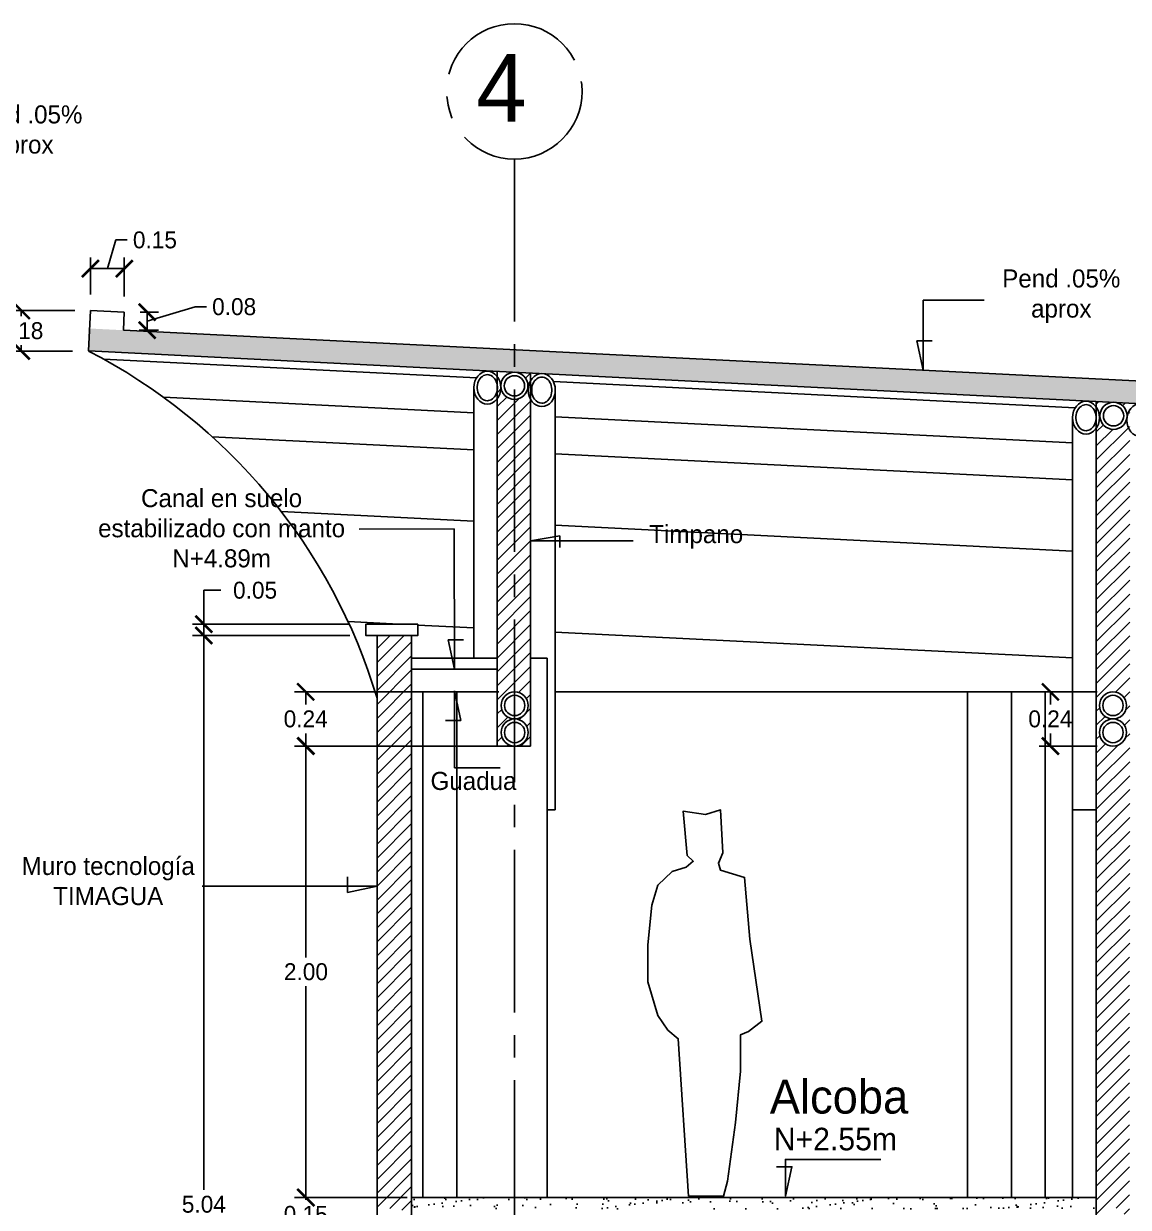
# Model space of a CAD drawing. Extents: x 132.5 to 215, y 54.5 to 129.7.
# Drawn here: x 186.18 to 191.08, y 112.82 to 118.06 of the extents above; entities that cross this region are included whole.
import ezdxf

# ---------------------------------------------------------------- set-up
doc = ezdxf.new("R2010")
doc.units = 0
doc.header["$LTSCALE"] = 0.06
doc.header["$MEASUREMENT"] = 0
doc.header["$PDMODE"] = 34
doc.header["$PDSIZE"] = -5
doc.linetypes.add('ACAD_ISO04W100', pattern=[30.5, 24, -3, 0.5, -3])
doc.layers.get('0').update_dxf_attribs({"linetype": 'CONTINUOUS'})
doc.layers.get('DEFPOINTS').update_dxf_attribs({"linetype": 'CONTINUOUS'})
for name, color, linetype in [('COTAS', 7, 'CONTINUOUS'), ('EJES', 1, 'ACAD_ISO04W100'), ('L005', 46, 'CONTINUOUS'), ('L01', 21, 'CONTINUOUS'), ('L02', 2, 'CONTINUOUS'), ('L025', 4, 'CONTINUOUS'), ('L03', 6, 'CONTINUOUS'), ('L05', 3, 'CONTINUOUS')]:
    doc.layers.add(name, color=color, linetype=linetype)
doc.styles.add('STYLE3', font='stylu.ttf')
doc.styles.add('STYLE4', font='stylu.ttf')
doc.dimstyles.new('ISO-25', dxfattribs={"dimtxt": 0.075, "dimasz": 0.075, "dimexe": 0.05, "dimexo": 0.07, "dimgap": 0.025, "dimtad": 0, "dimtih": 1, "dimtoh": 1, "dimdsep": 46, "dimtxsty": 'STYLE3', "dimblk1": 'ARCHTICK', "dimblk2": 'ARCHTICK', "dimsah": 1, "dimcen": 1, "dimadec": 0, "dimazin": 0, "dimtfac": 1, "dimtmove": 1, "dimatfit": 3, "dimldrblk": 'ARCHTICK', "dimfxl": 1, "dimtolj": 1, "dimtzin": 0, "dimarcsym": 0})
pattern_1 = [(37.50000000000001, (0, 0), (-0.002834701114932367, 0.08670706960559213), [0, -0.0684, 0, -0.0765, 0, -0.073125]), (7.499999999999999, (0, 0), (0.07963995173704772, 0.1269965729353383), [0, -0.0369, 0, -0.06165, 0, -0.023625]), (327.5, (-0.05535, 0), (0.1401363837788173, 0.0002546574091634024), [0, -0.0225, 0, -0.081, 0, -0.10575]), (317.5, (-0.05535, 0), (0.1352756972057532, 0.03949540042204121), [0, -0.01125, 0, -0.05309999999999999, 0, -0.06075])]
pattern_2 = [(45, (0, 0), (-0.03093592167691145, 0.03093592167691146), [])]

# ---------------------------------------------------------------- blocks, each defined once
blk = doc.blocks.new('_ARCHTICK')
at = {"color": 0, "linetype": 'ByBlock', "const_width": 0.15}
blk.add_lwpolyline([(-0.5, -0.5), (0.5, 0.5)], dxfattribs=at)
blk = doc.blocks.new('*D177')
at = {"color": 0, "linetype": 'ByBlock'}
for p, q in [((140.5671334686247, 120.0467796433206), (139.661121825738, 120.0467796433206)), ((139.711121825738, 120.0467796433206), (139.711121825738, 119.9912287648433)), ((139.711121825738, 119.8067796433206), (139.711121825738, 119.8623305217979)), ((140.5671334686247, 119.8067796433206), (139.661121825738, 119.8067796433206))]:
    blk.add_line(p, q, dxfattribs=at)
at = {"layer": 'DEFPOINTS', "color": 0, "linetype": 'ByBlock'}
for p in [(139.711121825738, 120.0467796433206), (140.6371334686247, 120.0467796433206), (140.6371334686247, 119.8067796433206)]:
    blk.add_point(p, dxfattribs=at)
at = {"color": 0, "linetype": 'ByBlock', "xscale": 0.075, "yscale": 0.075, "zscale": 0.075}
for p, rotation in [((139.711121825738, 120.0467796433206), 90), ((139.711121825738, 119.8067796433206), 270)]:
    blk.add_blockref('_ARCHTICK', p, dxfattribs=dict(at, rotation=rotation))
at = {"color": 0, "linetype": 'ByBlock', "insert": (139.711121825738, 119.9267796433206), "char_height": 0.075, "attachment_point": 5, "style": 'STYLE3'}
blk.add_mtext('\\A1;0.24', dxfattribs=at)
blk = doc.blocks.new('*D182')
at = {"color": 0, "linetype": 'ByBlock'}
for p, q in [((139.0085647209239, 121.6889236129393), (139.221577166019, 121.7528273464679)), ((139.221577166019, 121.7528273464679), (139.271577166019, 121.7528273464679)), ((138.9773272425022, 121.7288656769245), (139.0585647209239, 121.7288656769245)), ((139.0085647209239, 121.6489815489542), (139.0085647209239, 121.7288656769245)), ((138.973302993816, 121.6489815489542), (139.0585647209239, 121.6489815489542))]:
    blk.add_line(p, q, dxfattribs=at)
at = {"layer": 'DEFPOINTS', "color": 0, "linetype": 'ByBlock'}
for p in [(138.9073272425022, 121.7288656769245), (139.0085647209239, 121.7288656769245), (138.9033029938161, 121.6489815489542)]:
    blk.add_point(p, dxfattribs=at)
at = {"color": 0, "linetype": 'ByBlock', "xscale": 0.075, "yscale": 0.075, "zscale": 0.075}
for p, rotation in [((139.0085647209239, 121.7288656769245), 90), ((139.0085647209239, 121.6489815489542), 270)]:
    blk.add_blockref('_ARCHTICK', p, dxfattribs=dict(at, rotation=rotation))
at = {"color": 0, "linetype": 'ByBlock', "insert": (139.296577166019, 121.7528273464679), "char_height": 0.075, "attachment_point": 4, "style": 'STYLE3'}
blk.add_mtext('\\A1;0.08', dxfattribs=at)
blk = doc.blocks.new('*D171')
at = {"color": 0, "linetype": 'ByBlock'}
for p, q in [((139.9072216536765, 120.2967796433207), (139.2099109486995, 120.2967796433207)), ((139.2599109486995, 120.2967796433207), (139.2599109486995, 117.8412287648434)), ((139.2599109486995, 115.2567796433206), (139.2599109486995, 117.712330521798)), ((139.6423683326341, 115.2567796433206), (139.2099109486995, 115.2567796433206))]:
    blk.add_line(p, q, dxfattribs=at)
at = {"layer": 'DEFPOINTS', "color": 0, "linetype": 'ByBlock'}
for p in [(139.2599109486995, 120.2967796433207), (139.9772216536765, 120.2967796433207), (139.7123683326341, 115.2567796433206)]:
    blk.add_point(p, dxfattribs=at)
at = {"color": 0, "linetype": 'ByBlock', "xscale": 0.075, "yscale": 0.075, "zscale": 0.075}
for p, rotation in [((139.2599109486995, 120.2967796433207), 90), ((139.2599109486995, 115.2567796433206), 270)]:
    blk.add_blockref('_ARCHTICK', p, dxfattribs=dict(at, rotation=rotation))
at = {"color": 0, "linetype": 'ByBlock', "insert": (139.2599109486995, 117.7767796433207), "char_height": 0.075, "attachment_point": 5, "style": 'STYLE3'}
blk.add_mtext('\\A1;5.04', dxfattribs=at)
blk = doc.blocks.new('*D181')
at = {"color": 0, "linetype": 'ByBlock'}
for p, q in [((138.6874938383018, 121.7364136954774), (138.4011121150767, 121.7364136954774)), ((138.4511121150767, 121.7364136954774), (138.4511121150767, 121.7105924649759)), ((138.6784376290184, 121.5566416590718), (138.4011121150767, 121.5566416590718)), ((138.4511121150767, 121.5566416590718), (138.4511121150767, 121.5824628895733))]:
    blk.add_line(p, q, dxfattribs=at)
at = {"layer": 'DEFPOINTS', "color": 0, "linetype": 'ByBlock'}
for p in [(138.4511121150767, 121.7364136954774), (138.7574938383018, 121.7364136954774), (138.7484376290184, 121.5566416590718)]:
    blk.add_point(p, dxfattribs=at)
at = {"color": 0, "linetype": 'ByBlock', "xscale": 0.075, "yscale": 0.075, "zscale": 0.075}
for p, rotation in [((138.4511121150767, 121.7364136954774), 90), ((138.4511121150767, 121.5566416590718), 270)]:
    blk.add_blockref('_ARCHTICK', p, dxfattribs=dict(at, rotation=rotation))
at = {"color": 0, "linetype": 'ByBlock', "insert": (138.4511121150767, 121.6465276772746), "char_height": 0.075, "attachment_point": 5, "style": 'STYLE3'}
blk.add_mtext('\\A1;0.18', dxfattribs=at)
blk = doc.blocks.new('*D176')
at = {"color": 0, "linetype": 'ByBlock'}
for p, q in [((140.4896722753476, 119.806840269061), (139.6622605036727, 119.806840269061)), ((139.7122605036727, 119.806840269061), (139.7122605036727, 118.8706551245656)), ((139.7122605036727, 117.8067796433206), (139.7122605036727, 118.742964787816)), ((139.78112387741, 117.8067796433206), (139.7622605036727, 117.8067796433206))]:
    blk.add_line(p, q, dxfattribs=at)
at = {"layer": 'DEFPOINTS', "color": 0, "linetype": 'ByBlock'}
for p in [(139.7122605036727, 119.806840269061), (140.5596722753476, 119.806840269061), (139.71112387741, 117.8067796433206)]:
    blk.add_point(p, dxfattribs=at)
at = {"color": 0, "linetype": 'ByBlock', "xscale": 0.075, "yscale": 0.075, "zscale": 0.075}
for p, rotation in [((139.7122605036727, 119.806840269061), 90), ((139.7122605036727, 117.8067796433206), 270)]:
    blk.add_blockref('_ARCHTICK', p, dxfattribs=dict(at, rotation=rotation))
at = {"color": 0, "linetype": 'ByBlock', "insert": (139.7122605036727, 118.8068099561908), "char_height": 0.075, "attachment_point": 5, "style": 'STYLE3'}
blk.add_mtext('\\A1;2.00', dxfattribs=at)
blk = doc.blocks.new('*D174')
at = {"color": 0, "linetype": 'ByBlock'}
for p, q in [((139.71112387741, 117.8067796433206), (139.71112387741, 117.8817796433206)), ((140.1605903048243, 117.8067796433206), (139.66112387741, 117.8067796433206)), ((139.71112387741, 117.8067796433206), (139.71112387741, 117.7961738600117)), ((139.71112387741, 117.6567796433206), (139.71112387741, 117.6673854266296)), ((139.71112387741, 117.6567796433206), (139.71112387741, 117.5817796433206))]:
    blk.add_line(p, q, dxfattribs=at)
at = {"layer": 'DEFPOINTS', "color": 0, "linetype": 'ByBlock'}
for p in [(139.71112387741, 117.8067796433206), (140.2305903048243, 117.8067796433206), (140.2305903048244, 117.6567796433206)]:
    blk.add_point(p, dxfattribs=at)
at = {"color": 0, "linetype": 'ByBlock', "xscale": 0.075, "yscale": 0.075, "zscale": 0.075}
for p, rotation in [((139.71112387741, 117.8067796433206), 270), ((139.71112387741, 117.6567796433206), 90)]:
    blk.add_blockref('_ARCHTICK', p, dxfattribs=dict(at, rotation=rotation))
at = {"color": 0, "linetype": 'ByBlock', "insert": (139.71112387741, 117.7317796433206), "char_height": 0.075, "attachment_point": 5, "style": 'STYLE3'}
blk.add_mtext('\\A1;0.15', dxfattribs=at)
blk = doc.blocks.new('*D172')
at = {"color": 0, "linetype": 'ByBlock'}
for p, q in [((186.9797519658994, 115.4033307424275), (186.9797519658994, 115.5533307424275)), ((186.9797519658994, 115.5533307424275), (187.0547519658994, 115.5533307424275)), ((187.6270626708764, 115.4033307424275), (186.9297519658994, 115.4033307424275)), ((186.9797519658994, 115.3533307424276), (186.9797519658994, 115.4033307424275)), ((186.9797519658994, 115.3533307424276), (186.9797519658994, 115.2783307424276))]:
    blk.add_line(p, q, dxfattribs=at)
at = {"layer": 'DEFPOINTS', "color": 0, "linetype": 'ByBlock'}
for p in [(186.9797519658994, 115.4033307424275), (187.6970626708764, 115.4033307424275), (187.6970626708764, 115.3533307424276)]:
    blk.add_point(p, dxfattribs=at)
at = {"color": 0, "linetype": 'ByBlock', "xscale": 0.075, "yscale": 0.075, "zscale": 0.075}
for p, rotation in [((186.9797519658994, 115.4033307424275), 270), ((186.9797519658994, 115.3533307424276), 90)]:
    blk.add_blockref('_ARCHTICK', p, dxfattribs=dict(at, rotation=rotation))
at = {"color": 0, "linetype": 'ByBlock', "insert": (187.2067193890326, 115.5533307424275), "char_height": 0.075, "attachment_point": 5, "style": 'STYLE3'}
blk.add_mtext('\\A1;0.05', dxfattribs=at)
blk = doc.blocks.new('*D175')
at = {"color": 0, "linetype": 'ByBlock'}
for p, q in [((143.2182259638858, 120.0467796433206), (142.9607786413611, 120.0467796433206)), ((143.0107786413611, 120.0467796433206), (143.0107786413611, 119.9912287648433)), ((143.0107786413611, 119.8067796433206), (143.0107786413611, 119.8623305217979)), ((143.2182259638858, 119.8067796433206), (142.9607786413611, 119.8067796433206))]:
    blk.add_line(p, q, dxfattribs=at)
at = {"layer": 'DEFPOINTS', "color": 0, "linetype": 'ByBlock'}
for p in [(143.2882259638858, 120.0467796433206), (143.0107786413611, 119.8067796433206), (143.2882259638858, 119.8067796433206)]:
    blk.add_point(p, dxfattribs=at)
at = {"color": 0, "linetype": 'ByBlock', "xscale": 0.075, "yscale": 0.075, "zscale": 0.075}
for p, rotation in [((143.0107786413611, 120.0467796433206), 90), ((143.0107786413611, 119.8067796433206), 270)]:
    blk.add_blockref('_ARCHTICK', p, dxfattribs=dict(at, rotation=rotation))
at = {"color": 0, "linetype": 'ByBlock', "insert": (143.0107786413611, 119.9267796433206), "char_height": 0.075, "attachment_point": 5, "style": 'STYLE3'}
blk.add_mtext('\\A1;0.24', dxfattribs=at)
blk = doc.blocks.new('TUTOR81')
blk.add_lwpolyline([(0, 0), (-0.04625313412823395, 0.697012357441281), (-0.09141736536601108, 0.7348501711309154), (-0.1365815966037882, 0.8005684791181693), (-0.1803772147737401, 0.9499282699985088), (-0.1803772147737401, 1.113228308027601), (-0.1625852448920124, 1.288477129327021), (-0.1365815966037882, 1.378093003855156), (-0.07362539548428337, 1.43783692020736), (-0.01066919436523328, 1.45775155899139), (0.02080890619474651, 1.483640589410584), (-0.006563355161757656, 1.509529619829777), (-0.02435532504303062, 1.704693079913341), (0.07418481583902015, 1.690752832764588), (0.1412468561620006, 1.710667471548618), (0.1508271476367771, 1.521478403100218), (0.1316665646872242, 1.475674733896994), (0.1412468561620006, 1.443811311842524), (0.2479986754510026, 1.411947889788053), (0.2712650976040312, 1.139117338446795), (0.3246410072487595, 0.7746794486989756), (0.2657906453327303, 0.7288757794956382), (0.2302067055697297, 0.7149355323468853), (0.2302067055697297, 0.5536269581962188), (0.2083088964845263, 0.3266000760581846), (0.1727249567215257, 0.06571830798736755), (0.1549329868402527, 0)], close=True)
blk = doc.blocks.new('*D290')
at = {"color": 0, "linetype": 'ByBlock'}
for p, q in [((186.5522398706707, 116.9782903600102), (186.590308135678, 117.1051845767013)), ((186.590308135678, 117.1051845767013), (186.640308135678, 117.1051845767013)), ((186.4773348555017, 116.8629647945842), (186.4773348555017, 117.0282903600102)), ((186.6271448858397, 116.8554179535148), (186.6271448858397, 117.0282903600102)), ((186.4773348555017, 116.9782903600102), (186.6271448858397, 116.9782903600102))]:
    blk.add_line(p, q, dxfattribs=at)
at = {"layer": 'DEFPOINTS', "color": 0, "linetype": 'ByBlock'}
for p in [(186.6271448858397, 116.9782903600102), (186.4773348555017, 116.7929647945842), (186.6271448858397, 116.7854179535148)]:
    blk.add_point(p, dxfattribs=at)
at = {"color": 0, "linetype": 'ByBlock', "xscale": 0.075, "yscale": 0.075, "zscale": 0.075, "rotation": 180}
blk.add_blockref('_ARCHTICK', (186.4773348555017, 116.9782903600102), dxfattribs=at)
at = {"color": 0, "linetype": 'ByBlock', "xscale": 0.075, "yscale": 0.075, "zscale": 0.075}
blk.add_blockref('_ARCHTICK', (186.6271448858397, 116.9782903600102), dxfattribs=at)
at = {"color": 0, "linetype": 'ByBlock', "insert": (186.665308135678, 117.1051845767013), "char_height": 0.075, "attachment_point": 4, "style": 'STYLE3'}
blk.add_mtext('\\A1;0.15', dxfattribs=at)

msp = doc.modelspace()

# ---------------------------------------------------------------- hatches: boundary and pattern name
at = {"layer": 'L005'}
h = msp.add_hatch(dxfattribs=at)
h.set_pattern_fill('ANSI31,_O', color=256, scale=0.35)
h.set_pattern_definition([(45, (-98.27248789962456, 49.58394212171321), (-0.03093592167691145, 0.03093592167691146), [])])
edge = h.paths.add_edge_path()
edge.add_ellipse((188.4770677421318, 116.4402555696507), major_axis=(-1.725496991572515e-14, -0.0728526338275799), ratio=0.8235803820353852, start_angle=235.3922503100313, end_angle=304.58889756119794, ccw=False)
edge.add_line((188.4276841687827, 116.4816325927831), (188.4276887618551, 116.5155317987555))
edge.add_line((188.4276887618551, 116.5155317987555), (188.3618000611384, 116.5188316852912))
edge.add_arc((188.3558051694481, 116.4591319258811), 0.06, 0, 84.26573215296429, ccw=False)
edge.add_arc((188.3558051694481, 116.4591319258811), 0.06, -175.13280408870457, 0, ccw=False)
edge.add_ellipse((188.2358051694481, 116.4510028322638), major_axis=(-1.725496991572515e-14, -0.0728526338275799), ratio=0.8235803820353852, start_angle=46.75817445537291, end_angle=133.2418255446545, ccw=False)
edge.add_line((188.2795132925474, 116.4010930179386), (188.2795132925474, 114.8633913681679))
edge.add_line((188.2795132925474, 114.8633913681679), (188.354277929991, 114.8633913681679))
edge.add_arc((188.3569744858245, 114.9233307424275), 0.06, 179.9999999999864, 267.42411121589714, ccw=False)
edge.add_arc((188.3569744858245, 114.9233307424275), 0.06, 90, 180, ccw=False)
edge.add_arc((188.3569744858245, 115.0433307424275), 0.06, 180, 270, ccw=False)
edge.add_arc((188.3569744858245, 115.0433307424275), 0.06000000000000227, 0, 180, ccw=False)
edge.add_arc((188.3569744858245, 115.0433307424275), 0.06, -90, 0, ccw=False)
edge.add_arc((188.3569744858245, 114.9233307424275), 0.06, 0, 90, ccw=False)
edge.add_arc((188.3569744858245, 114.9233307424275), 0.06, -87.42411121595131, 1.3585577107733116e-11, ccw=False)
edge.add_line((188.359671041658, 114.8633913681679), (188.427464909985, 114.8633913681679))
edge.add_line((188.427464909985, 114.8633913681679), (188.4276729589419, 116.3988982781764))
h = msp.add_hatch(dxfattribs=at)
h.set_pattern_fill('ANSI31,_O', color=256, scale=0.35)
h.set_pattern_definition(pattern_2)
edge = h.paths.add_edge_path()
edge.add_line((190.9340963527772, 112.4133307424275), (191.0817319751135, 112.4133307424275))
edge.add_line((191.0817319751135, 112.4133307424275), (191.0822535707956, 116.2629716426735))
edge.add_ellipse((191.1298056140228, 116.3073991938069), major_axis=(-1.725496991572515e-14, -0.0728526338275799), ratio=0.8235803820353852, start_angle=232.40410524497048, end_angle=307.5770426262545, ccw=False)
edge.add_line((191.082265612528, 116.3518457402321), (191.0822697771972, 116.3825831132411))
edge.add_line((191.0822697771972, 116.3825831132411), (191.0178543364077, 116.3858092148859))
edge.add_arc((191.0103882296779, 116.3262755500373), 0.06000000000000244, -1.3585577107733116e-11, 82.85186459856158, ccw=False)
edge.add_arc((191.0103882296779, 116.3262755500373), 0.06000000000000227, -180, 0, ccw=False)
edge.add_arc((191.0103882296779, 116.3262755500373), 0.06000000000000243, 91.41386755459428, 180, ccw=False)
edge.add_line((191.0089077812976, 116.3862572828615), (190.9340963527772, 116.3900040440362))
edge.add_line((190.9340963527772, 116.3900040440362), (190.9340963527772, 116.3655612750366))
edge.add_ellipse((190.8885430413391, 116.31814645642), major_axis=(-1.725496991572515e-14, -0.0728526338275799), ratio=0.8235803820353852, start_angle=49.3956464892147, end_angle=130.6043535108122, ccw=False)
edge.add_line((190.9340963527772, 116.2707316378034), (190.9340963527772, 112.4133307424275))
h.paths.add_polyline_path([(190.9480669810856, 114.9233307424275, -0.4142135623731172), (191.0080669810856, 114.9833307424275, -0.4142135623731172), (190.9480669810856, 115.0433307424275, -1), (191.0680669810857, 115.0433307424275, -0.4142135623731172), (191.0080669810856, 114.9833307424275, -0.4142135623731172), (191.0680669810857, 114.9233307424275, -1)], flags=16)
h.paths.add_polyline_path([(190.9630669810857, 114.9233307424275, -1), (191.0530669810857, 114.9233307424275, -1)], flags=0)
h.paths.add_polyline_path([(190.9630669810857, 115.0433307424275, -1), (191.0530669810857, 115.0433307424275, -1)], flags=0)
h.paths.add_polyline_path([(191.0676099308725, 112.7582938865599, -0.4039838886098989), (191.0097126305089, 112.6983307424275, -0.4142135623722847), (191.0697126305087, 112.6383307424275), (191.0697126305087, 112.4883307424275, -1), (190.9497126305087, 112.4883307424275), (190.9497126305087, 112.6383307424275, -0.403983888610165), (191.0076099308724, 112.6982938865599, -0.4142135623725622), (190.9476099308725, 112.7582938865599, -1)], flags=16)
h.paths.add_polyline_path([(191.0526099308725, 112.7582938865599, -1.000000745489381), (190.9626099308726, 112.7582938865599, -1.000000745489381)], flags=0)
h.paths.add_polyline_path([(191.0547126305087, 112.6383307424275, -1.000000745489381), (190.9647126305088, 112.6383307424275, -1.000000745489381)], flags=0)
h.paths.add_polyline_path([(191.0547126305087, 112.4883307424275, -1.000000745489381), (190.9647126305088, 112.4883307424275, -1.000000745489381)], flags=0)
h = msp.add_hatch(dxfattribs=at)
h.set_pattern_fill('ANSI31,_O', color=256, scale=0.35)
h.set_pattern_definition(pattern_2)
h.paths.add_polyline_path([(187.9004313220242, 115.3533307424276), (187.7470626708764, 115.3533307424276), (187.7470626708763, 111.7622321997672), (187.9004313220242, 111.7622321997672)])
h.paths.add_polyline_path([(187.8822389823853, 112.7582938865599, -1), (187.7622389823853, 112.7582938865599, -1)], flags=16)
h.paths.add_polyline_path([(187.8672389823853, 112.7582938865599, -1.000000745489381), (187.7772389823853, 112.7582938865599, -1.000000745489381)], flags=0)
h.paths.add_polyline_path([(187.9004313220242, 111.6422322335953), (187.7470626708763, 111.6422322335953), (187.7470626708764, 110.5133307424275), (187.9004313220242, 110.5133307424275)])
at = {"layer": 'L02'}
h = msp.add_hatch(dxfattribs=at)
h.set_pattern_fill('AR-SAND', color=256, scale=0.045, style=0)
h.set_pattern_definition(pattern_1)
h.paths.add_polyline_path([(190.9964070847454, 116.3868833519719, -0.123429616819544), (191.0255491356262, 116.3854238382726), (192.7141371275522, 116.3008547282682, -0.0146444832448611), (192.7176466512534, 116.3006789617121), (193.8610556548709, 116.2434139081471), (193.8560536503568, 116.3432887295529), (186.4682786462183, 116.7132887295529), (186.4682786462184, 116.6136644222287), (188.4426424443731, 116.5147828773917, -0.02502568596784639), (188.4486373360625, 116.5144826368018)])
h = msp.add_hatch(dxfattribs=at)
h.set_pattern_fill('AR-SAND', color=256, scale=0.045, style=0)
h.set_pattern_definition(pattern_1)
h.paths.add_polyline_path([(190.9340963527772, 112.8133307424275), (190.9340963527772, 112.8633307424275), (187.9004313220242, 112.8633307424275), (187.9004313220242, 112.8133307424275)])

# ---------------------------------------------------------------- linework, layer by layer
at = {"layer": 'COTAS'}
for p, q in [((190.1669084030156, 116.8390770117524), (190.1673008314766, 116.5280315705599)), ((190.1669084030155, 116.8390770117524), (190.4375311142783, 116.8390770117524)), ((190.1390042920051, 116.6583259419444), (190.2073252549334, 116.6584121386436)), ((190.1673008314766, 116.5280315705599), (190.1390042920051, 116.6583259419444)), ((187.6672060978688, 115.8248731982542), (188.0891874503637, 115.8254055882875)), ((188.0891874503637, 115.8254055882875), (188.0899723072858, 115.2033147059024)), ((188.4275881233345, 115.7727684316474), (188.5577118520849, 115.794974969676)), ((188.8823842306631, 115.7727684316473), (188.4275881233345, 115.7727684316474)), ((188.5577118520849, 115.794974969676), (188.5577118520849, 115.7431475952921)), ((188.0616757678143, 115.3336090772869), (188.1299967307426, 115.3336952739861)), ((188.0899723072858, 115.2033147059024), (188.0616757678143, 115.3336090772869)), ((188.0899723072858, 115.1075164350797), (188.1181044393203, 114.9771864672759)), ((188.0899723072858, 114.7675756048058), (188.0899723072858, 115.1033147059024)), ((188.1181044393203, 114.9771864672759), (188.0497834220172, 114.9771864672759)), ((188.0899723072858, 114.7675756048058), (188.2924651582832, 114.7675756048058)), ((187.6167327030725, 114.2151806345004), (187.6167327030725, 114.2835016518034)), ((186.9725873751964, 114.2433127665348), (187.7470626708764, 114.2433127665347)), ((187.7470626708764, 114.2433127665347), (187.6167327030725, 114.2151806345004))]:
    msp.add_line(p, q, dxfattribs=at)
msp.add_lwpolyline([(189.9789341987616, 113.0319994811208), (189.5569525104236, 113.0319994811208), (189.5569525104236, 112.8695470295207), (189.585084642458, 112.9998769973245), (189.5167636251549, 112.9998769973245)], dxfattribs=at)
at = {"layer": 'EJES', "ltscale": 0.5}
msp.add_line((188.3555873571921, 117.4633913681678), (188.3555873571914, 108.7133307424272), dxfattribs=at)
msp.add_circle((188.3555873571918, 117.7633913681678), 0.3, dxfattribs=at)
at = {"layer": 'L01'}
for p, q in [((186.5351749210307, 116.5775726874333), (188.1878591909711, 116.4948017341307)), ((188.5285159485872, 116.4777407109881), (190.8405970628621, 116.3619453582868)), ((186.8014066416752, 116.4084440519003), (188.1758738142421, 116.339606972595)), ((188.1760985826793, 115.2533147059024), (188.1758513563007, 116.4481448454528)), ((188.5369744858246, 114.5808273856971), (188.5369744858246, 116.4361952996098)), ((188.5369744858245, 116.3215220622653), (190.8285142222256, 116.2067554780104)), ((190.8280669810857, 114.5808273856971), (190.8285447127659, 116.3176026738368)), ((187.0166189129897, 116.2336603325714), (188.1759077494896, 116.1755999734964)), ((188.5369744858246, 116.1575167627369), (190.8284691102018, 116.0427524378157)), ((187.3225844662397, 115.902541431801), (188.1759730924508, 115.8598013928148)), ((188.5369744858246, 115.8417214546097), (190.8283822461464, 115.7269614800782)), ((187.618707726639, 115.4146185579541), (187.844091081771, 115.4033307424275)), ((187.9283219236202, 115.3991122312429), (188.1760709825877, 115.3867042800308)), ((188.5369744858246, 115.3686292444317), (190.8282521153089, 115.2538757872088)), ((187.9504313220242, 115.1033147059024), (187.9504313220242, 112.8633307424275)), ((188.1004313220242, 115.1033147059024), (188.1004313220242, 112.8633307424275)), ((188.5369744858246, 115.1033307424275), (190.8280669810857, 115.1033307424275)), ((190.3633750354893, 112.8633307424275), (190.3633750354893, 115.1033307424275)), ((190.5581979616085, 112.8633307424275), (190.5581979616086, 115.1033307424275)), ((190.7081979616085, 112.8633307424275), (190.7081979616085, 115.1033307424275)), ((188.5369744858246, 114.5808273856971), (188.5016391971899, 114.5808273856971)), ((190.828210705152, 112.8633307424275), (190.8280669810857, 114.5808273856971)), ((190.8280669810857, 114.5808273856971), (190.9340963527772, 114.5808273856971))]:
    msp.add_line(p, q, dxfattribs=at)
msp.add_arc((185.3021417035843, 114.3425019312694), 2.552628488516353, 16.70343806789502, 62.81676206523169, dxfattribs=at)
at = {"layer": 'L02'}
for centre in [(188.3558051694481, 116.4591319258811), (191.0103882296779, 116.3262755500373), (188.3569744858245, 115.0433307424275), (191.0080669810856, 115.0433307424275), (188.3569744858245, 114.9233307424275), (191.0080669810856, 114.9233307424275)]:
    msp.add_circle(centre, 0.045, dxfattribs=at)
for points in [[(188.2358051694481, 116.3931501984362), (188.2509918225585, 116.3931501984362), (188.2670499712579, 116.404197101892), (188.2834047621633, 116.4422943658353), (188.2819746098766, 116.4678904535614), (188.2620046291535, 116.5025990339385), (188.2455451337953, 116.5108204912015), (188.2152715905976, 116.5060413109506), (188.1999817816569, 116.4921255652225), (188.1876745873828, 116.4513410454555), (188.1919236969845, 116.4262975596321), (188.2122539540003, 116.3992129018943), (188.2242202787272, 116.3931501984362), (188.2358051694481, 116.3931501984362)], [(188.4770677421318, 116.3824029358232), (188.4922543952422, 116.3824029358232), (188.5083125439416, 116.3934498392789), (188.524667334847, 116.4315471032223), (188.5232371825603, 116.4571431909484), (188.5032672018372, 116.4918517713255), (188.486807706479, 116.5000732285884), (188.4565341632813, 116.4952940483375), (188.4412443543406, 116.4813783026094), (188.4289371600665, 116.4405937828425), (188.4331862696682, 116.4155502970191), (188.453516526684, 116.3884656392813), (188.4654828514109, 116.3824029358232), (188.4770677421318, 116.3824029358232)], [(190.8885430413391, 116.2602938225924), (190.9037296944494, 116.2602938225924), (190.9197878431488, 116.2713407260482), (190.9361426340543, 116.3094379899915), (190.9347124817676, 116.3350340777176), (190.9147425010445, 116.3697426580947), (190.8982830056862, 116.3779641153577), (190.8680094624886, 116.3731849351067), (190.8527196535479, 116.3592691893786), (190.8404124592737, 116.3184846696117), (190.8446615688755, 116.2934411837883), (190.8649918258912, 116.2663565260505), (190.8769581506182, 116.2602938225924), (190.8885430413391, 116.2602938225924)]]:
    msp.add_open_spline(points, degree=3, knots=[0, 0, 0, 0, 1.090294400065544, 1.090294400065544, 2.180588800131089, 2.180588800131089, 3.270883200196633, 3.270883200196633, 4.361177600262177, 4.361177600262177, 5.451472000327722, 5.451472000327722, 6.283185307179586, 6.283185307179586, 6.283185307179586, 6.283185307179586], dxfattribs=at)
at = {"layer": 'L025'}
for p, q in [((188.4275177615222, 115.2534625407374), (188.5016391971899, 115.2534625407374)), ((188.5016391971899, 115.2534625407374), (188.5016391971899, 112.8633307424275)), ((188.2795132925474, 115.1033147059024), (187.9004313220242, 115.1033147059024))]:
    msp.add_line(p, q, dxfattribs=at)
for centre, radius in [((188.3558051694481, 116.4591319258811), 0.06), ((191.0103882296779, 116.3262755500373), 0.06000000000000243), ((188.3569744858245, 115.0433307424275), 0.06), ((191.0080669810856, 115.0433307424275), 0.06), ((188.3569744858245, 114.9233307424275), 0.06), ((191.0080669810856, 114.9233307424275), 0.06)]:
    msp.add_circle(centre, radius, dxfattribs=at)
for centre in [(188.2358051694481, 116.4510028322638), (188.4770677421318, 116.4402555696507), (190.8885430413391, 116.31814645642), (191.1298056140228, 116.3073991938069)]:
    msp.add_ellipse(centre, major_axis=(-1.725496991572515e-14, -0.0728526338275799), ratio=0.8235803820353852, dxfattribs=at)
at = {"layer": 'L03'}
for p, q in [((186.4683023470047, 116.6136632352284), (186.4773348555017, 116.7929647945842)), ((186.4773348555017, 116.7929647945842), (186.6271448858397, 116.7854179535148)), ((186.6231206368089, 116.7055338187053), (186.6271448858397, 116.7854179535147)), ((186.6231206368089, 116.7055338187054), (193.7114810261444, 116.3505293224145)), ((186.4683023470047, 116.6136632352284), (193.8610556548709, 116.2434139081471)), ((187.7685975298908, 115.4033307424275), (187.9283219236202, 115.4033307424275)), ((188.2795132925474, 115.2533147059024), (187.9004313220242, 115.2533147059024)), ((188.2795132925474, 115.2033147059024), (187.9004313220242, 115.2033147059024)), ((187.9004313220242, 112.8633307424275), (190.9340963527772, 112.8633307424275))]:
    msp.add_line(p, q, dxfattribs=at)
msp.add_lwpolyline([(187.9283219236202, 115.4033307424275), (187.9283219236202, 115.3533307424276), (187.6970626708764, 115.3533307424276), (187.6970626708764, 115.4033307424275)], close=True, dxfattribs=at)
at = {"layer": 'L05'}
for p, q in [((188.2795132925474, 114.8633913681679), (188.2795132925474, 116.5229528319642)), ((188.427464909985, 114.8633913681678), (188.4276887618551, 116.5155317987555)), ((190.9340963527772, 112.4133307424275), (190.9340963527772, 116.3900040440361)), ((187.7470626708764, 111.7622321997672), (187.7470626708764, 115.3533307424283)), ((187.9004313220242, 115.3533307424276), (187.9004313220242, 111.7622321997672)), ((188.427464909985, 114.8633913681678), (188.2795132925474, 114.8633913681679))]:
    msp.add_line(p, q, dxfattribs=at)

# ---------------------------------------------------------------- block references
at = {"layer": 'L025'}
msp.add_blockref('TUTOR81', (189.1277355193358, 112.8695470295207), dxfattribs=at)

# ---------------------------------------------------------------- texts
at = {"layer": 'COTAS'}
for s, insert, char_height, attachment_point, style in [('Pend .05% \\Paprox', (186.1799383108672, 117.701437276522), 0.08, 2, 'STYLE4'), ('Pend .05% \\Paprox', (190.7789644949122, 116.9747275212563), 0.08, 2, 'STYLE4'), ('Canal en suelo \\Pestabilizado con manto\\PN+4.89m', (187.0583463014564, 116.0016260694643), 0.07999999999999999, 2, 'STYLE4'), ('Timpano', (189.1613986169111, 115.8422791969846), 0.08, 2, 'STYLE4'), ('Guadua', (188.1744532305253, 114.6677715008673), 0.07999999999999999, 8, 'STYLE3'), ('Muro tecnología\\PTIMAGUA', (186.5561464038708, 114.372287747035), 0.08, 2, 'STYLE4')]:
    msp.add_mtext(s, dxfattribs=dict(at, insert=insert, char_height=char_height, attachment_point=attachment_point, style=style))
at = {"layer": 'L02', "attachment_point": 2, "style": 'STYLE3'}
for s, insert, char_height in [('Alcoba', (189.7940660277546, 113.3853473550175), 0.15), ('N+2.55m', (189.7779906489543, 113.1725356007926), 0.1)]:
    msp.add_mtext(s, dxfattribs=dict(at, insert=insert, char_height=char_height))
at = {"layer": 'L025', "insert": (188.1871650260492, 117.9287090780208), "char_height": 0.3, "attachment_point": 1, "style": 'STYLE3'}
msp.add_mtext('4', dxfattribs=at)

# ---------------------------------------------------------------- dimensions: what is measured, and where the dimension line sits
at = {"layer": 'COTAS'}
dim = msp.add_linear_dim(base=(186.6271448858397, 116.9782903600102), p1=(186.4773348555017, 116.7929647945842), p2=(186.6271448858397, 116.7854179535148), dimstyle='ISO-25', dxfattribs=at)
dim.commit()
dim.dimension.update_dxf_attribs({"geometry": '*D290', "text_midpoint": (186.665308135678, 117.1051845767013)})
for base, p1, p2, picture, middle in [((186.1709531322765, 116.7929647945842), (186.4682786462183, 116.6131927581786), (186.4773348555017, 116.7929647945842), '*D181', (186.1709531322765, 116.7030787763814)), ((186.7284057381237, 116.7854167760314), (186.6231440110159, 116.7055326480611), (186.6271682597021, 116.7854167760314), '*D182', (187.0164181832189, 116.8093784455748)), ((186.9797519658994, 115.3533307424276), (187.432209349834, 110.3133307424275), (187.6970626708764, 115.3533307424276), '*D171', (186.9797519658994, 112.8333307424275)), ((187.4309628429378, 115.1033307424275), (188.3569744858245, 114.8633307424275), (188.3569744858245, 115.1033307424275), '*D177', (187.4309628429378, 114.9833307424275)), ((190.730619658561, 114.8633307424275), (191.0080669810856, 115.1033307424275), (191.0080669810856, 114.8633307424275), '*D175', (190.730619658561, 114.9833307424275))]:
    dim = msp.add_linear_dim(base=base, p1=p1, p2=p2, angle=90, dimstyle='ISO-25', dxfattribs=at)
    dim.commit()
    dim.dimension.update_dxf_attribs({"geometry": picture, "text_midpoint": middle, "insert": (47.71984101719985, -4.943448900893131)})
dim = msp.add_linear_dim(base=(186.9797519658994, 115.4033307424275), p1=(187.6970626708764, 115.3533307424276), p2=(187.6970626708764, 115.4033307424275), angle=90, dimstyle='ISO-25', override={"dimse1": 1, "dimtmove": 0}, dxfattribs=at)
dim.commit()
dim.dimension.update_dxf_attribs({"geometry": '*D172', "text_midpoint": (187.2067193890326, 115.5533307424275)})
dim = msp.add_linear_dim(base=(187.4321015208725, 114.8633913681679), p1=(187.4309648946098, 112.8633307424275), p2=(188.2795132925474, 114.8633913681679), angle=90, text='2.00', dimstyle='ISO-25', dxfattribs=at)
dim.commit()
dim.dimension.update_dxf_attribs({"geometry": '*D176', "text_midpoint": (187.4321015208725, 113.8633610552977), "insert": (47.71984101719985, -4.943448900893131)})
dim = msp.add_linear_dim(base=(187.4309648946098, 112.8633307424275), p1=(187.9504313220242, 112.7133307424275), p2=(187.9504313220242, 112.8633307424275), angle=90, dimstyle='ISO-25', override={"dimse1": 1}, dxfattribs=at)
dim.commit()
dim.dimension.update_dxf_attribs({"geometry": '*D174', "text_midpoint": (187.4309648946098, 112.7883307424275), "insert": (47.71984101719985, -4.943448900893131)})

doc.saveas('drawing.dxf')
